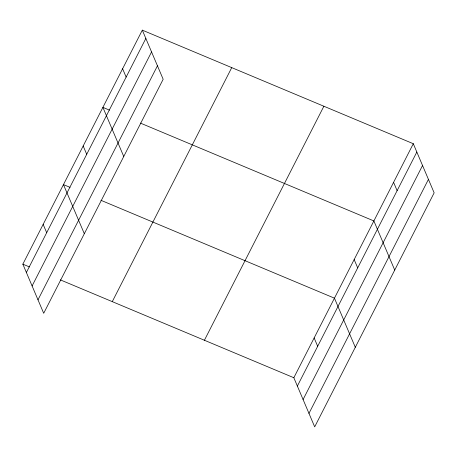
<?xml version="1.0" encoding="UTF-8"?>
<svg xmlns="http://www.w3.org/2000/svg" width="457" height="457" viewBox="0 0 457 457"><rect width="100%" height="100%" fill="white"/><g stroke="black" fill="none" stroke-linecap="round" stroke-linejoin="round"><path stroke-width="0.69" d="M142.316 30.145L163.166 79.267L43.701 313.279L22.85 264.163L142.316 30.145L413.299 143.721L434.15 192.837L314.684 426.855L293.834 377.733L60.33 279.867M26.38 272.486L145.852 38.468M32.099 285.951L151.564 51.932M37.988 299.821L157.454 65.802M112.273 301.643L231.739 67.625M204.41 340.254L323.876 106.241M293.834 377.733L413.299 143.721M297.37 386.056L416.835 152.044M303.082 399.521L422.548 165.503M308.972 413.391L428.438 179.378M109.469 110.126L102.894 107.372L123.744 156.494M140.373 123.082L373.877 220.942L394.728 270.064M70.041 187.353L63.466 184.599L84.317 233.716M100.946 200.303L334.45 298.17L355.3 347.286M22.85 264.163L29.425 266.917M393.586 182.332L397.122 190.655M354.164 259.559L357.7 267.882M314.142 337.952L317.678 346.275M122.602 68.761L126.138 77.084M83.18 145.983L86.716 154.306M43.158 224.381L46.694 232.704"/></g></svg>
